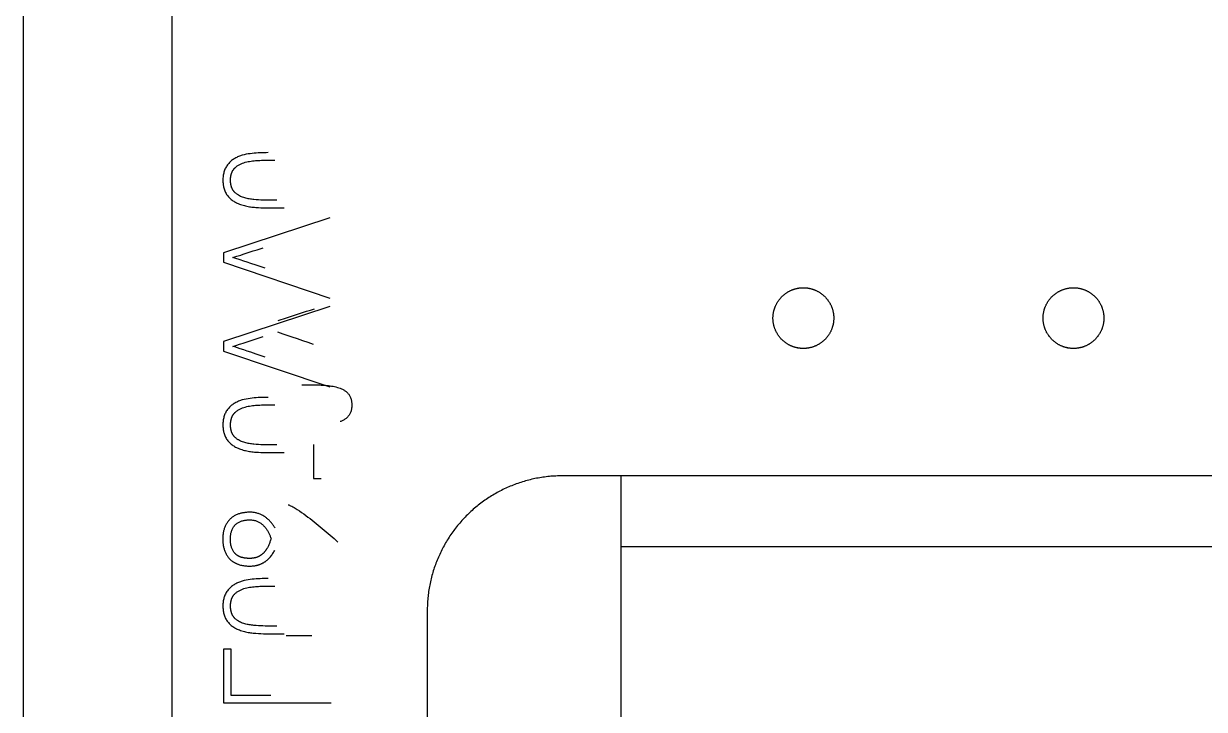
# Model space of a CAD drawing. Header units: inches. Extents: x 9000 to 22395, y 8106 to 17135.
# Drawn here: x 10500.78 to 10539.63, y 8317.3 to 8339.87 of the extents above; entities that cross this region are included whole.
import ezdxf

# ---------------------------------------------------------------- set-up
doc = ezdxf.new("R2010")
doc.units = ezdxf.units.IN
doc.header["$MEASUREMENT"] = 0
doc.layers.add('20000_FRONT_O', color=7, linetype='Continuous')
doc.layers.add('20500_FRONT_O_LABELING', color=7, linetype='Continuous')

msp = doc.modelspace()

# ---------------------------------------------------------------- linework, layer by layer
at = {"layer": '20000_FRONT_O', "linetype": 'Continuous'}
for p, q in [((10500.779, 8294.993), (10500.779, 8517.173)), ((10500.779, 8295.618), (10500.779, 8411.405)), ((10500.779, 8294.993), (10500.779, 8409.993)), ((10505.667, 8298.787), (10505.667, 8372.755)), ((10526.38, 8329.18), (10526.36, 8329.181)), ((10526.399, 8329.179), (10526.378, 8329.18)), ((10526.417, 8329.179), (10526.396, 8329.179)), ((10526.435, 8329.178), (10526.414, 8329.179)), ((10526.453, 8329.179), (10526.432, 8329.178)), ((10526.471, 8329.179), (10526.45, 8329.179)), ((10526.489, 8329.18), (10526.468, 8329.179)), ((10526.507, 8329.181), (10526.487, 8329.18)), ((10526.525, 8329.183), (10526.505, 8329.181)), ((10535.268, 8329.18), (10535.247, 8329.181)), ((10535.286, 8329.179), (10535.265, 8329.18)), ((10535.304, 8329.179), (10535.283, 8329.179)), ((10535.322, 8329.178), (10535.301, 8329.179)), ((10535.34, 8329.179), (10535.319, 8329.178)), ((10535.359, 8329.179), (10535.337, 8329.179)), ((10535.377, 8329.18), (10535.355, 8329.179)), ((10535.395, 8329.181), (10535.374, 8329.18)), ((10535.413, 8329.183), (10535.392, 8329.181)), ((10582.935, 8324.987), (10518.503, 8324.987)), ((10520.431, 8324.987), (10520.431, 8294.992)), ((10585.485, 8322.654), (10520.431, 8322.654)), ((10514.059, 8320.544), (10514.059, 8298.104))]:
    msp.add_line(p, q, dxfattribs=at)
for points in [[(10526.362, 8329.181), (10526.342, 8329.183), (10526.324, 8329.184), (10526.306, 8329.187), (10526.288, 8329.189), (10526.271, 8329.192), (10526.253, 8329.195), (10526.235, 8329.198), (10526.218, 8329.202), (10526.2, 8329.206), (10526.183, 8329.21), (10526.166, 8329.215), (10526.148, 8329.22), (10526.131, 8329.225), (10526.114, 8329.231), (10526.097, 8329.237), (10526.08, 8329.243), (10526.063, 8329.25), (10526.046, 8329.256), (10526.03, 8329.264), (10526.013, 8329.271), (10525.997, 8329.279), (10525.981, 8329.287), (10525.965, 8329.295), (10525.949, 8329.303), (10525.934, 8329.312), (10525.918, 8329.321), (10525.903, 8329.331), (10525.888, 8329.34), (10525.873, 8329.35), (10525.858, 8329.36), (10525.843, 8329.371), (10525.829, 8329.382), (10525.815, 8329.393), (10525.801, 8329.404), (10525.787, 8329.416), (10525.773, 8329.428), (10525.76, 8329.44), (10525.746, 8329.452), (10525.733, 8329.464), (10525.721, 8329.477), (10525.708, 8329.49), (10525.696, 8329.503), (10525.684, 8329.516), (10525.672, 8329.53), (10525.661, 8329.544), (10525.65, 8329.557), (10525.639, 8329.572), (10525.628, 8329.586), (10525.617, 8329.601), (10525.607, 8329.615), (10525.597, 8329.63), (10525.587, 8329.646), (10525.578, 8329.661), (10525.569, 8329.677), (10525.56, 8329.692), (10525.551, 8329.708), (10525.543, 8329.724), (10525.535, 8329.74), (10525.527, 8329.756), (10525.52, 8329.773), (10525.512, 8329.789), (10525.506, 8329.806), (10525.499, 8329.822), (10525.493, 8329.839), (10525.487, 8329.856), (10525.481, 8329.873), (10525.476, 8329.89), (10525.471, 8329.908), (10525.466, 8329.925), (10525.462, 8329.943), (10525.458, 8329.96), (10525.454, 8329.978), (10525.45, 8329.996), (10525.447, 8330.013), (10525.444, 8330.031), (10525.442, 8330.049), (10525.44, 8330.067), (10525.438, 8330.085), (10525.436, 8330.102), (10525.435, 8330.12), (10525.434, 8330.138), (10525.434, 8330.156), (10525.434, 8330.174), (10525.434, 8330.192), (10525.434, 8330.21), (10525.435, 8330.228), (10525.436, 8330.246), (10525.437, 8330.264), (10525.439, 8330.282), (10525.441, 8330.3), (10525.443, 8330.318), (10525.446, 8330.336), (10525.449, 8330.353), (10525.452, 8330.371), (10525.456, 8330.389), (10525.46, 8330.406), (10525.464, 8330.424), (10525.469, 8330.441), (10525.474, 8330.458), (10525.479, 8330.475), (10525.484, 8330.492), (10525.49, 8330.509), (10525.496, 8330.526), (10525.503, 8330.543), (10525.509, 8330.56), (10525.516, 8330.576), (10525.524, 8330.593), (10525.531, 8330.609), (10525.539, 8330.625), (10525.547, 8330.642), (10525.556, 8330.657), (10525.565, 8330.673), (10525.574, 8330.689), (10525.583, 8330.704), (10525.593, 8330.719), (10525.603, 8330.734), (10525.613, 8330.749), (10525.623, 8330.764), (10525.634, 8330.778), (10525.644, 8330.792), (10525.656, 8330.806), (10525.667, 8330.82), (10525.679, 8330.834), (10525.691, 8330.847), (10525.703, 8330.861), (10525.715, 8330.874), (10525.728, 8330.887), (10525.741, 8330.899), (10525.754, 8330.912), (10525.767, 8330.924), (10525.781, 8330.936), (10525.795, 8330.947), (10525.809, 8330.959), (10525.823, 8330.97), (10525.837, 8330.981), (10525.851, 8330.991), (10525.866, 8331.001), (10525.881, 8331.011), (10525.896, 8331.021), (10525.911, 8331.031), (10525.927, 8331.04), (10525.942, 8331.049), (10525.958, 8331.058), (10525.974, 8331.066), (10525.99, 8331.074), (10526.006, 8331.082), (10526.023, 8331.09), (10526.039, 8331.097), (10526.056, 8331.104), (10526.073, 8331.111), (10526.089, 8331.117), (10526.106, 8331.123), (10526.123, 8331.129), (10526.14, 8331.134), (10526.158, 8331.139), (10526.175, 8331.144), (10526.192, 8331.148), (10526.21, 8331.153), (10526.227, 8331.156), (10526.245, 8331.16), (10526.262, 8331.163), (10526.28, 8331.166), (10526.298, 8331.169), (10526.316, 8331.171), (10526.334, 8331.173), (10526.352, 8331.175), (10526.37, 8331.176), (10526.388, 8331.177), (10526.406, 8331.178), (10526.424, 8331.178), (10526.442, 8331.178), (10526.46, 8331.178), (10526.478, 8331.177), (10526.496, 8331.176), (10526.514, 8331.175), (10526.531, 8331.173), (10526.549, 8331.171), (10526.567, 8331.169), (10526.585, 8331.166), (10526.603, 8331.164), (10526.62, 8331.16), (10526.638, 8331.157), (10526.656, 8331.153), (10526.673, 8331.149)], [(10526.673, 8331.149), (10526.691, 8331.144), (10526.708, 8331.139), (10526.726, 8331.134), (10526.743, 8331.129), (10526.76, 8331.123), (10526.777, 8331.117), (10526.794, 8331.111), (10526.81, 8331.104), (10526.827, 8331.097), (10526.843, 8331.09), (10526.859, 8331.083), (10526.876, 8331.075), (10526.892, 8331.067), (10526.907, 8331.058), (10526.923, 8331.05), (10526.939, 8331.041), (10526.954, 8331.032), (10526.97, 8331.022), (10526.985, 8331.012), (10527, 8331.002), (10527.015, 8330.992), (10527.029, 8330.981), (10527.044, 8330.97), (10527.058, 8330.959), (10527.072, 8330.948), (10527.085, 8330.936), (10527.099, 8330.924), (10527.112, 8330.912), (10527.125, 8330.9), (10527.138, 8330.888), (10527.151, 8330.875), (10527.163, 8330.862), (10527.175, 8330.849), (10527.187, 8330.835), (10527.199, 8330.821), (10527.21, 8330.808), (10527.222, 8330.793), (10527.233, 8330.779), (10527.243, 8330.764), (10527.254, 8330.75), (10527.264, 8330.735), (10527.274, 8330.72), (10527.283, 8330.705), (10527.293, 8330.689), (10527.302, 8330.674), (10527.31, 8330.658), (10527.319, 8330.642), (10527.327, 8330.627), (10527.335, 8330.61), (10527.343, 8330.594), (10527.35, 8330.578), (10527.357, 8330.561), (10527.364, 8330.545), (10527.37, 8330.528), (10527.376, 8330.511), (10527.382, 8330.494), (10527.388, 8330.476), (10527.393, 8330.459), (10527.398, 8330.442), (10527.402, 8330.424), (10527.407, 8330.407), (10527.411, 8330.389), (10527.414, 8330.372), (10527.418, 8330.354), (10527.421, 8330.337), (10527.423, 8330.319), (10527.426, 8330.301), (10527.428, 8330.283), (10527.429, 8330.265), (10527.431, 8330.248), (10527.432, 8330.23), (10527.433, 8330.212), (10527.433, 8330.194), (10527.433, 8330.175), (10527.433, 8330.157), (10527.432, 8330.139), (10527.432, 8330.121), (10527.43, 8330.103), (10527.429, 8330.085), (10527.427, 8330.067), (10527.425, 8330.05), (10527.422, 8330.032), (10527.42, 8330.014), (10527.417, 8329.997), (10527.413, 8329.979), (10527.409, 8329.961), (10527.405, 8329.944), (10527.401, 8329.927), (10527.396, 8329.909), (10527.391, 8329.892), (10527.386, 8329.875), (10527.38, 8329.858), (10527.374, 8329.84), (10527.368, 8329.823), (10527.362, 8329.807), (10527.355, 8329.79), (10527.348, 8329.773), (10527.34, 8329.757), (10527.333, 8329.741), (10527.325, 8329.725), (10527.316, 8329.709), (10527.308, 8329.693), (10527.299, 8329.678), (10527.29, 8329.662), (10527.28, 8329.647), (10527.271, 8329.632), (10527.261, 8329.617), (10527.251, 8329.602), (10527.24, 8329.587), (10527.229, 8329.573), (10527.218, 8329.559), (10527.207, 8329.545), (10527.195, 8329.531), (10527.183, 8329.517), (10527.171, 8329.504), (10527.159, 8329.49), (10527.147, 8329.477), (10527.134, 8329.465), (10527.121, 8329.452), (10527.108, 8329.44), (10527.095, 8329.428), (10527.081, 8329.416), (10527.067, 8329.405), (10527.053, 8329.394), (10527.039, 8329.383), (10527.025, 8329.372), (10527.01, 8329.362), (10526.995, 8329.351), (10526.98, 8329.341), (10526.965, 8329.331), (10526.95, 8329.322), (10526.934, 8329.313), (10526.918, 8329.304), (10526.903, 8329.295), (10526.887, 8329.287), (10526.87, 8329.279), (10526.854, 8329.271), (10526.838, 8329.264), (10526.822, 8329.257), (10526.805, 8329.25), (10526.788, 8329.243), (10526.771, 8329.237), (10526.755, 8329.231), (10526.737, 8329.226), (10526.72, 8329.22), (10526.703, 8329.215), (10526.686, 8329.211), (10526.668, 8329.206), (10526.65, 8329.202), (10526.633, 8329.198), (10526.615, 8329.195), (10526.597, 8329.192), (10526.579, 8329.189), (10526.561, 8329.187), (10526.543, 8329.184), (10526.525, 8329.183)], [(10535.249, 8329.181), (10535.229, 8329.183), (10535.211, 8329.184), (10535.193, 8329.187), (10535.176, 8329.189), (10535.158, 8329.192), (10535.14, 8329.195), (10535.123, 8329.198), (10535.105, 8329.202), (10535.088, 8329.206), (10535.07, 8329.21), (10535.053, 8329.215), (10535.035, 8329.22), (10535.018, 8329.225), (10535.001, 8329.231), (10534.984, 8329.237), (10534.967, 8329.243), (10534.95, 8329.25), (10534.933, 8329.256), (10534.917, 8329.264), (10534.9, 8329.271), (10534.884, 8329.279), (10534.868, 8329.287), (10534.852, 8329.295), (10534.837, 8329.303), (10534.821, 8329.312), (10534.806, 8329.321), (10534.79, 8329.331), (10534.775, 8329.34), (10534.76, 8329.35), (10534.745, 8329.36), (10534.731, 8329.371), (10534.716, 8329.382), (10534.702, 8329.393), (10534.688, 8329.404), (10534.674, 8329.416), (10534.66, 8329.428), (10534.647, 8329.44), (10534.634, 8329.452), (10534.621, 8329.464), (10534.608, 8329.477), (10534.596, 8329.49), (10534.583, 8329.503), (10534.571, 8329.516), (10534.56, 8329.53), (10534.548, 8329.544), (10534.537, 8329.557), (10534.526, 8329.572), (10534.515, 8329.586), (10534.505, 8329.601), (10534.494, 8329.615), (10534.484, 8329.63), (10534.474, 8329.646), (10534.465, 8329.661), (10534.456, 8329.677), (10534.447, 8329.692), (10534.438, 8329.708), (10534.43, 8329.724), (10534.422, 8329.74), (10534.414, 8329.756), (10534.407, 8329.773), (10534.4, 8329.789), (10534.393, 8329.806), (10534.386, 8329.822), (10534.38, 8329.839), (10534.374, 8329.856), (10534.369, 8329.873), (10534.363, 8329.89), (10534.358, 8329.908), (10534.353, 8329.925), (10534.349, 8329.943), (10534.345, 8329.96), (10534.341, 8329.978), (10534.338, 8329.996), (10534.335, 8330.013), (10534.332, 8330.031), (10534.329, 8330.049), (10534.327, 8330.067), (10534.325, 8330.085), (10534.324, 8330.102), (10534.323, 8330.12), (10534.322, 8330.138), (10534.321, 8330.156), (10534.321, 8330.174), (10534.321, 8330.192), (10534.321, 8330.21), (10534.322, 8330.228), (10534.323, 8330.246), (10534.325, 8330.264), (10534.326, 8330.282), (10534.328, 8330.3), (10534.331, 8330.318), (10534.333, 8330.336), (10534.336, 8330.353), (10534.34, 8330.371), (10534.343, 8330.389), (10534.347, 8330.406), (10534.351, 8330.424), (10534.356, 8330.441), (10534.361, 8330.458), (10534.366, 8330.475), (10534.371, 8330.492), (10534.377, 8330.509), (10534.383, 8330.526), (10534.39, 8330.543), (10534.396, 8330.56), (10534.403, 8330.576), (10534.411, 8330.593), (10534.418, 8330.609), (10534.426, 8330.625), (10534.435, 8330.642), (10534.443, 8330.657), (10534.452, 8330.673), (10534.461, 8330.689), (10534.47, 8330.704), (10534.48, 8330.719), (10534.49, 8330.734), (10534.5, 8330.749), (10534.51, 8330.764), (10534.521, 8330.778), (10534.532, 8330.792), (10534.543, 8330.806), (10534.554, 8330.82), (10534.566, 8330.834), (10534.578, 8330.847), (10534.59, 8330.861), (10534.602, 8330.874), (10534.615, 8330.887), (10534.628, 8330.899), (10534.641, 8330.912), (10534.655, 8330.924), (10534.668, 8330.936), (10534.682, 8330.947), (10534.696, 8330.959), (10534.71, 8330.97), (10534.724, 8330.981), (10534.739, 8330.991), (10534.753, 8331.001), (10534.768, 8331.011), (10534.783, 8331.021), (10534.798, 8331.031), (10534.814, 8331.04), (10534.829, 8331.049), (10534.845, 8331.058), (10534.861, 8331.066), (10534.877, 8331.074), (10534.893, 8331.082), (10534.91, 8331.09), (10534.926, 8331.097), (10534.943, 8331.104), (10534.96, 8331.111), (10534.977, 8331.117), (10534.994, 8331.123), (10535.011, 8331.129), (10535.028, 8331.134), (10535.045, 8331.139), (10535.062, 8331.144), (10535.079, 8331.148), (10535.097, 8331.153), (10535.114, 8331.156), (10535.132, 8331.16), (10535.15, 8331.163), (10535.167, 8331.166), (10535.185, 8331.169), (10535.203, 8331.171), (10535.221, 8331.173), (10535.239, 8331.175), (10535.257, 8331.176), (10535.275, 8331.177), (10535.293, 8331.178), (10535.311, 8331.178), (10535.329, 8331.178), (10535.347, 8331.178), (10535.365, 8331.177), (10535.383, 8331.176), (10535.401, 8331.175), (10535.419, 8331.173), (10535.436, 8331.171), (10535.454, 8331.169), (10535.472, 8331.166), (10535.49, 8331.164), (10535.508, 8331.16), (10535.525, 8331.157), (10535.543, 8331.153), (10535.561, 8331.149)], [(10535.561, 8331.149), (10535.578, 8331.144), (10535.596, 8331.139), (10535.613, 8331.134), (10535.63, 8331.129), (10535.647, 8331.123), (10535.664, 8331.117), (10535.681, 8331.111), (10535.697, 8331.104), (10535.714, 8331.097), (10535.73, 8331.09), (10535.747, 8331.083), (10535.763, 8331.075), (10535.779, 8331.067), (10535.795, 8331.058), (10535.81, 8331.05), (10535.826, 8331.041), (10535.842, 8331.032), (10535.857, 8331.022), (10535.872, 8331.012), (10535.887, 8331.002), (10535.902, 8330.992), (10535.917, 8330.981), (10535.931, 8330.97), (10535.945, 8330.959), (10535.959, 8330.948), (10535.973, 8330.936), (10535.986, 8330.924), (10535.999, 8330.912), (10536.012, 8330.9), (10536.025, 8330.888), (10536.038, 8330.875), (10536.05, 8330.862), (10536.062, 8330.849), (10536.074, 8330.835), (10536.086, 8330.821), (10536.098, 8330.808), (10536.109, 8330.793), (10536.12, 8330.779), (10536.131, 8330.764), (10536.141, 8330.75), (10536.151, 8330.735), (10536.161, 8330.72), (10536.171, 8330.705), (10536.18, 8330.689), (10536.189, 8330.674), (10536.198, 8330.658), (10536.206, 8330.642), (10536.214, 8330.627), (10536.222, 8330.61), (10536.23, 8330.594), (10536.237, 8330.578), (10536.244, 8330.561), (10536.251, 8330.545), (10536.257, 8330.528), (10536.264, 8330.511), (10536.269, 8330.494), (10536.275, 8330.476), (10536.28, 8330.459), (10536.285, 8330.442), (10536.29, 8330.424), (10536.294, 8330.407), (10536.298, 8330.389), (10536.302, 8330.372), (10536.305, 8330.354), (10536.308, 8330.337), (10536.311, 8330.319), (10536.313, 8330.301), (10536.315, 8330.283), (10536.317, 8330.265), (10536.318, 8330.248), (10536.319, 8330.23), (10536.32, 8330.212), (10536.32, 8330.194), (10536.32, 8330.175), (10536.32, 8330.157), (10536.32, 8330.139), (10536.319, 8330.121), (10536.318, 8330.103), (10536.316, 8330.085), (10536.314, 8330.067), (10536.312, 8330.05), (10536.31, 8330.032), (10536.307, 8330.014), (10536.304, 8329.997), (10536.3, 8329.979), (10536.297, 8329.961), (10536.293, 8329.944), (10536.288, 8329.927), (10536.284, 8329.909), (10536.279, 8329.892), (10536.273, 8329.875), (10536.268, 8329.858), (10536.262, 8329.84), (10536.255, 8329.823), (10536.249, 8329.807), (10536.242, 8329.79), (10536.235, 8329.773), (10536.227, 8329.757), (10536.22, 8329.741), (10536.212, 8329.725), (10536.203, 8329.709), (10536.195, 8329.693), (10536.186, 8329.678), (10536.177, 8329.662), (10536.168, 8329.647), (10536.158, 8329.632), (10536.148, 8329.617), (10536.138, 8329.602), (10536.127, 8329.587), (10536.117, 8329.573), (10536.105, 8329.559), (10536.094, 8329.545), (10536.082, 8329.531), (10536.071, 8329.517), (10536.059, 8329.504), (10536.046, 8329.49), (10536.034, 8329.477), (10536.021, 8329.465), (10536.008, 8329.452), (10535.995, 8329.44), (10535.982, 8329.428), (10535.968, 8329.416), (10535.955, 8329.405), (10535.941, 8329.394), (10535.926, 8329.383), (10535.912, 8329.372), (10535.897, 8329.362), (10535.883, 8329.351), (10535.868, 8329.341), (10535.852, 8329.331), (10535.837, 8329.322), (10535.821, 8329.313), (10535.806, 8329.304), (10535.79, 8329.295), (10535.774, 8329.287), (10535.758, 8329.279), (10535.741, 8329.271), (10535.725, 8329.264), (10535.709, 8329.257), (10535.692, 8329.25), (10535.675, 8329.243), (10535.659, 8329.237), (10535.642, 8329.231), (10535.625, 8329.226), (10535.608, 8329.22), (10535.59, 8329.215), (10535.573, 8329.211), (10535.555, 8329.206), (10535.538, 8329.202), (10535.52, 8329.198), (10535.502, 8329.195), (10535.484, 8329.192), (10535.466, 8329.189), (10535.449, 8329.187), (10535.431, 8329.184), (10535.413, 8329.183)], [(10526.344, 8329.182), (10526.325, 8329.184), (10526.307, 8329.186), (10526.289, 8329.189), (10526.27, 8329.191), (10526.252, 8329.194), (10526.233, 8329.198)], [(10526.635, 8329.198), (10526.616, 8329.195), (10526.598, 8329.191), (10526.579, 8329.189), (10526.56, 8329.186), (10526.542, 8329.184), (10526.523, 8329.182)], [(10535.231, 8329.182), (10535.213, 8329.184), (10535.194, 8329.186), (10535.176, 8329.189), (10535.157, 8329.191), (10535.139, 8329.194), (10535.12, 8329.198)], [(10535.522, 8329.198), (10535.503, 8329.195), (10535.485, 8329.191), (10535.466, 8329.189), (10535.448, 8329.186), (10535.429, 8329.184), (10535.411, 8329.182)], [(10518.503, 8324.987), (10518.449, 8324.987), (10518.395, 8324.986), (10518.342, 8324.984), (10518.288, 8324.982), (10518.235, 8324.979), (10518.182, 8324.976), (10518.129, 8324.972), (10518.076, 8324.967), (10518.023, 8324.961), (10517.97, 8324.955), (10517.918, 8324.949), (10517.865, 8324.941), (10517.813, 8324.933), (10517.76, 8324.925), (10517.708, 8324.916), (10517.656, 8324.906), (10517.604, 8324.895), (10517.552, 8324.884), (10517.5, 8324.873), (10517.449, 8324.86), (10517.397, 8324.847), (10517.346, 8324.834), (10517.294, 8324.82), (10517.243, 8324.805), (10517.192, 8324.789), (10517.141, 8324.773), (10517.09, 8324.757), (10517.039, 8324.739), (10516.989, 8324.721), (10516.938, 8324.703), (10516.888, 8324.684), (10516.839, 8324.664), (10516.789, 8324.644), (10516.74, 8324.623), (10516.692, 8324.601), (10516.643, 8324.579), (10516.595, 8324.557), (10516.547, 8324.534), (10516.5, 8324.51), (10516.452, 8324.486), (10516.406, 8324.461), (10516.359, 8324.436), (10516.313, 8324.41), (10516.267, 8324.384), (10516.221, 8324.357), (10516.176, 8324.329), (10516.131, 8324.301), (10516.086, 8324.273), (10516.042, 8324.244), (10515.998, 8324.214), (10515.954, 8324.183), (10515.91, 8324.153), (10515.867, 8324.121), (10515.824, 8324.089), (10515.782, 8324.057), (10515.739, 8324.023), (10515.698, 8323.99), (10515.656, 8323.956), (10515.615, 8323.921), (10515.575, 8323.886), (10515.535, 8323.851), (10515.495, 8323.815), (10515.456, 8323.779), (10515.418, 8323.742), (10515.38, 8323.705), (10515.342, 8323.668), (10515.305, 8323.63), (10515.269, 8323.591), (10515.233, 8323.552), (10515.197, 8323.513), (10515.162, 8323.474), (10515.127, 8323.434), (10515.093, 8323.393), (10515.059, 8323.352), (10515.026, 8323.311), (10514.993, 8323.269), (10514.961, 8323.227), (10514.929, 8323.184), (10514.897, 8323.141), (10514.867, 8323.098), (10514.836, 8323.054), (10514.806, 8323.01), (10514.777, 8322.965), (10514.748, 8322.92), (10514.719, 8322.874), (10514.691, 8322.829), (10514.664, 8322.782), (10514.638, 8322.736), (10514.612, 8322.69), (10514.586, 8322.643), (10514.561, 8322.596), (10514.537, 8322.548), (10514.513, 8322.501), (10514.49, 8322.453), (10514.468, 8322.405), (10514.446, 8322.357), (10514.424, 8322.308), (10514.404, 8322.259), (10514.383, 8322.211), (10514.364, 8322.161), (10514.345, 8322.112), (10514.327, 8322.062), (10514.309, 8322.012), (10514.291, 8321.962), (10514.275, 8321.912), (10514.259, 8321.861), (10514.243, 8321.81), (10514.228, 8321.759), (10514.214, 8321.707), (10514.2, 8321.656), (10514.187, 8321.604), (10514.175, 8321.552), (10514.163, 8321.499), (10514.152, 8321.447), (10514.141, 8321.394), (10514.131, 8321.342), (10514.122, 8321.289), (10514.113, 8321.236), (10514.105, 8321.183), (10514.098, 8321.13), (10514.091, 8321.077), (10514.085, 8321.024), (10514.08, 8320.971), (10514.075, 8320.918), (10514.071, 8320.865), (10514.067, 8320.811), (10514.064, 8320.758), (10514.062, 8320.704), (10514.06, 8320.651), (10514.059, 8320.597), (10514.059, 8320.544)]]:
    msp.add_lwpolyline(points, dxfattribs=at)
at = {"layer": '20500_FRONT_O_LABELING', "linetype": 'Continuous'}
for p, q in [((10510.856, 8333.479), (10507.351, 8332.33)), ((10507.351, 8332.33), (10507.351, 8332.014)), ((10507.666, 8332.173), (10507.723, 8332.191)), ((10507.725, 8332.153), (10507.666, 8332.173)), ((10507.723, 8332.191), (10507.793, 8332.214)), ((10507.793, 8332.214), (10507.878, 8332.241)), ((10508.001, 8332.28), (10508.134, 8332.322)), ((10508.134, 8332.322), (10508.266, 8332.365)), ((10508.465, 8332.429), (10508.663, 8332.494)), ((10507.351, 8332.014), (10510.856, 8330.836)), ((10507.902, 8332.095), (10507.725, 8332.153)), ((10508.019, 8332.056), (10507.902, 8332.095)), ((10508.137, 8332.016), (10508.019, 8332.056)), ((10508.254, 8331.977), (10508.137, 8332.016)), ((10508.43, 8331.917), (10508.254, 8331.977)), ((10508.724, 8331.817), (10508.43, 8331.917)), ((10510.856, 8330.555), (10507.351, 8329.406)), ((10509.357, 8330.162), (10509.556, 8330.227)), ((10509.556, 8330.227), (10509.622, 8330.249)), ((10509.622, 8330.249), (10509.886, 8330.336)), ((10509.886, 8330.336), (10510.085, 8330.401)), ((10510.085, 8330.401), (10510.217, 8330.444)), ((10510.217, 8330.444), (10510.35, 8330.487)), ((10508.134, 8329.398), (10508.266, 8329.441)), ((10508.465, 8329.506), (10508.663, 8329.571)), ((10509.323, 8329.65), (10509.147, 8329.71)), ((10509.616, 8329.551), (10509.323, 8329.65)), ((10509.792, 8329.491), (10509.616, 8329.551)), ((10509.968, 8329.432), (10509.792, 8329.491)), ((10507.351, 8329.406), (10507.351, 8329.091)), ((10507.351, 8329.091), (10510.856, 8327.913)), ((10507.666, 8329.249), (10507.723, 8329.267)), ((10507.725, 8329.23), (10507.666, 8329.249)), ((10507.723, 8329.267), (10507.793, 8329.29)), ((10507.902, 8329.171), (10507.725, 8329.23)), ((10507.793, 8329.29), (10507.878, 8329.317)), ((10508.019, 8329.132), (10507.902, 8329.171)), ((10508.001, 8329.356), (10508.134, 8329.398)), ((10508.137, 8329.093), (10508.019, 8329.132)), ((10508.254, 8329.053), (10508.137, 8329.093)), ((10508.43, 8328.994), (10508.254, 8329.053)), ((10510.145, 8329.372), (10509.968, 8329.432)), ((10510.321, 8329.313), (10510.145, 8329.372)), ((10508.724, 8328.894), (10508.43, 8328.994)), ((10509.936, 8327.982), (10510.034, 8327.983)), ((10510.319, 8326.019), (10510.319, 8324.896)), ((10510.319, 8324.896), (10510.57, 8324.896)), ((10510.267, 8319.718), (10509.416, 8319.718)), ((10507.356, 8319.288), (10507.356, 8317.518)), ((10507.607, 8319.288), (10507.356, 8319.288)), ((10507.607, 8317.764), (10507.607, 8319.288)), ((10507.356, 8317.518), (10510.9, 8317.518)), ((10508.908, 8317.764), (10507.607, 8317.764))]:
    msp.add_line(p, q, dxfattribs=at)
for points in [[(10508.821, 8335.622), (10508.756, 8335.621), (10508.69, 8335.62), (10508.624, 8335.619), (10508.558, 8335.616), (10508.493, 8335.613), (10508.427, 8335.609), (10508.362, 8335.603), (10508.296, 8335.597), (10508.231, 8335.588), (10508.166, 8335.579), (10508.101, 8335.567), (10508.037, 8335.553), (10507.973, 8335.536), (10507.942, 8335.526), (10507.91, 8335.516), (10507.88, 8335.505), (10507.849, 8335.493), (10507.819, 8335.48), (10507.789, 8335.466), (10507.76, 8335.451), (10507.731, 8335.435), (10507.703, 8335.418), (10507.676, 8335.4), (10507.649, 8335.381), (10507.623, 8335.361), (10507.597, 8335.34), (10507.573, 8335.318), (10507.549, 8335.294), (10507.527, 8335.27), (10507.505, 8335.245), (10507.485, 8335.219), (10507.466, 8335.192), (10507.449, 8335.165), (10507.432, 8335.136), (10507.417, 8335.107), (10507.403, 8335.076), (10507.391, 8335.046), (10507.38, 8335.015), (10507.37, 8334.983), (10507.362, 8334.951), (10507.355, 8334.918), (10507.349, 8334.886), (10507.344, 8334.853), (10507.341, 8334.821), (10507.338, 8334.788), (10507.337, 8334.755), (10507.336, 8334.722), (10507.336, 8334.689), (10507.338, 8334.656), (10507.34, 8334.623), (10507.343, 8334.59), (10507.347, 8334.557), (10507.353, 8334.525), (10507.359, 8334.493), (10507.367, 8334.461), (10507.376, 8334.429), (10507.386, 8334.397), (10507.398, 8334.367), (10507.411, 8334.336), (10507.426, 8334.307), (10507.442, 8334.278), (10507.459, 8334.25), (10507.478, 8334.223), (10507.497, 8334.197), (10507.518, 8334.171), (10507.54, 8334.147), (10507.563, 8334.124), (10507.587, 8334.101), (10507.612, 8334.08), (10507.638, 8334.059), (10507.664, 8334.04), (10507.692, 8334.021), (10507.72, 8334.004), (10507.749, 8333.988), (10507.778, 8333.972), (10507.808, 8333.958), (10507.839, 8333.945)], [(10507.73, 8335.121), (10507.749, 8335.137), (10507.768, 8335.153), (10507.787, 8335.168), (10507.807, 8335.183), (10507.827, 8335.196), (10507.848, 8335.209), (10507.869, 8335.221), (10507.89, 8335.233), (10507.912, 8335.244), (10507.934, 8335.254), (10507.956, 8335.264), (10507.979, 8335.273), (10508.025, 8335.29), (10508.072, 8335.304), (10508.119, 8335.316), (10508.167, 8335.327), (10508.215, 8335.336), (10508.263, 8335.343), (10508.312, 8335.35), (10508.36, 8335.355), (10508.409, 8335.36), (10508.458, 8335.363), (10508.507, 8335.366), (10508.556, 8335.368), (10508.605, 8335.37), (10508.654, 8335.372), (10508.702, 8335.373), (10508.751, 8335.374), (10508.8, 8335.375), (10508.849, 8335.376), (10508.897, 8335.376), (10508.946, 8335.377), (10508.995, 8335.377), (10509.044, 8335.377)], [(10507.73, 8334.312), (10507.722, 8334.32), (10507.715, 8334.328), (10507.707, 8334.336), (10507.7, 8334.345), (10507.693, 8334.353), (10507.686, 8334.362), (10507.68, 8334.371), (10507.674, 8334.38), (10507.668, 8334.39), (10507.662, 8334.399), (10507.656, 8334.409), (10507.651, 8334.419), (10507.646, 8334.429), (10507.641, 8334.439), (10507.636, 8334.449), (10507.632, 8334.459), (10507.628, 8334.47), (10507.624, 8334.48), (10507.62, 8334.491), (10507.617, 8334.501), (10507.614, 8334.512), (10507.611, 8334.523), (10507.608, 8334.533), (10507.605, 8334.544), (10507.603, 8334.555), (10507.601, 8334.566), (10507.599, 8334.577), (10507.597, 8334.588), (10507.595, 8334.599), (10507.594, 8334.61), (10507.592, 8334.622), (10507.591, 8334.633), (10507.59, 8334.644), (10507.589, 8334.655), (10507.589, 8334.666), (10507.588, 8334.677), (10507.588, 8334.688), (10507.588, 8334.699), (10507.587, 8334.71), (10507.587, 8334.721), (10507.588, 8334.732), (10507.588, 8334.743), (10507.588, 8334.754), (10507.589, 8334.766), (10507.589, 8334.777), (10507.59, 8334.788), (10507.591, 8334.799), (10507.592, 8334.81), (10507.594, 8334.821), (10507.595, 8334.832), (10507.597, 8334.843), (10507.599, 8334.854), (10507.601, 8334.865), (10507.603, 8334.876), (10507.605, 8334.887), (10507.608, 8334.898), (10507.611, 8334.909), (10507.614, 8334.919), (10507.617, 8334.93), (10507.621, 8334.941), (10507.624, 8334.951), (10507.628, 8334.962), (10507.632, 8334.972), (10507.637, 8334.982), (10507.641, 8334.992), (10507.646, 8335.003), (10507.651, 8335.013), (10507.656, 8335.022), (10507.662, 8335.032), (10507.668, 8335.042), (10507.674, 8335.051), (10507.68, 8335.061), (10507.687, 8335.07), (10507.693, 8335.079), (10507.7, 8335.087), (10507.708, 8335.096), (10507.715, 8335.104), (10507.723, 8335.113), (10507.73, 8335.121)], [(10509.108, 8334.055), (10508.957, 8334.056), (10508.881, 8334.057), (10508.806, 8334.057), (10508.73, 8334.058), (10508.655, 8334.06), (10508.579, 8334.063), (10508.504, 8334.067), (10508.429, 8334.072), (10508.353, 8334.079), (10508.316, 8334.083), (10508.278, 8334.088), (10508.241, 8334.093), (10508.204, 8334.099), (10508.167, 8334.106), (10508.13, 8334.114), (10508.093, 8334.123), (10508.057, 8334.132), (10508.021, 8334.143), (10507.985, 8334.155), (10507.95, 8334.169), (10507.916, 8334.184), (10507.882, 8334.201), (10507.849, 8334.219), (10507.833, 8334.229), (10507.818, 8334.24), (10507.802, 8334.251), (10507.787, 8334.262), (10507.773, 8334.274), (10507.758, 8334.286), (10507.744, 8334.299), (10507.73, 8334.312)], [(10507.839, 8333.945), (10507.879, 8333.929), (10507.919, 8333.915), (10507.959, 8333.902), (10508, 8333.89), (10508.041, 8333.878), (10508.082, 8333.868), (10508.123, 8333.859), (10508.165, 8333.851), (10508.207, 8333.844), (10508.249, 8333.838), (10508.291, 8333.832), (10508.333, 8333.827), (10508.375, 8333.823), (10508.417, 8333.819), (10508.502, 8333.814), (10508.587, 8333.81), (10508.672, 8333.808), (10508.757, 8333.806), (10508.842, 8333.804), (10508.927, 8333.804), (10509.012, 8333.803), (10509.097, 8333.803), (10509.182, 8333.804), (10509.352, 8333.805)], [(10507.878, 8332.241), (10507.921, 8332.254), (10508.001, 8332.28)], [(10508.266, 8332.365), (10508.333, 8332.386), (10508.465, 8332.429)], [(10509.159, 8330.098), (10509.225, 8330.119), (10509.357, 8330.162)], [(10508.266, 8329.441), (10508.333, 8329.462), (10508.465, 8329.506)], [(10507.878, 8329.317), (10507.921, 8329.33), (10508.001, 8329.356)], [(10510.034, 8327.983), (10510.18, 8327.982), (10510.229, 8327.982), (10510.277, 8327.982), (10510.326, 8327.981), (10510.375, 8327.981), (10510.423, 8327.98), (10510.472, 8327.978), (10510.521, 8327.977), (10510.57, 8327.975), (10510.618, 8327.973), (10510.667, 8327.97), (10510.716, 8327.966), (10510.765, 8327.962), (10510.814, 8327.957), (10510.862, 8327.95), (10510.911, 8327.943), (10510.959, 8327.934), (10511.008, 8327.924), (10511.056, 8327.913), (10511.103, 8327.9), (10511.151, 8327.885), (10511.198, 8327.868), (10511.221, 8327.859), (10511.243, 8327.849), (10511.266, 8327.839), (10511.288, 8327.827), (10511.309, 8327.815), (10511.331, 8327.802), (10511.351, 8327.788), (10511.372, 8327.774), (10511.391, 8327.759), (10511.41, 8327.742), (10511.428, 8327.726), (10511.446, 8327.708), (10511.462, 8327.689), (10511.478, 8327.67), (10511.492, 8327.65), (10511.505, 8327.629), (10511.517, 8327.607), (10511.527, 8327.585), (10511.537, 8327.562), (10511.545, 8327.538), (10511.552, 8327.515), (10511.558, 8327.491), (10511.563, 8327.466), (10511.568, 8327.442), (10511.571, 8327.417), (10511.573, 8327.393), (10511.575, 8327.368), (10511.576, 8327.343), (10511.576, 8327.318), (10511.576, 8327.294), (10511.575, 8327.269), (10511.573, 8327.245), (10511.571, 8327.22), (10511.567, 8327.196), (10511.563, 8327.171), (10511.558, 8327.147), (10511.552, 8327.123), (10511.544, 8327.099), (10511.536, 8327.076), (10511.526, 8327.053), (10511.515, 8327.031), (10511.503, 8327.009), (10511.49, 8326.988), (10511.476, 8326.968), (10511.461, 8326.948), (10511.445, 8326.93), (10511.428, 8326.912), (10511.409, 8326.895), (10511.39, 8326.879), (10511.371, 8326.864), (10511.351, 8326.85), (10511.33, 8326.836), (10511.309, 8326.824), (10511.287, 8326.812), (10511.265, 8326.801), (10511.242, 8326.79), (10511.22, 8326.781), (10511.196, 8326.772)], [(10508.821, 8327.57), (10508.755, 8327.57), (10508.69, 8327.569), (10508.624, 8327.567), (10508.558, 8327.565), (10508.492, 8327.562), (10508.427, 8327.557), (10508.362, 8327.552), (10508.296, 8327.545), (10508.231, 8327.537), (10508.166, 8327.527), (10508.101, 8327.515), (10508.036, 8327.501), (10507.973, 8327.484), (10507.941, 8327.475), (10507.91, 8327.464), (10507.88, 8327.453), (10507.849, 8327.441), (10507.819, 8327.428), (10507.789, 8327.414), (10507.76, 8327.4), (10507.731, 8327.384), (10507.703, 8327.367), (10507.675, 8327.349), (10507.649, 8327.329), (10507.622, 8327.309), (10507.597, 8327.288), (10507.573, 8327.266), (10507.549, 8327.243), (10507.527, 8327.219), (10507.505, 8327.194), (10507.485, 8327.168), (10507.466, 8327.141), (10507.448, 8327.113), (10507.432, 8327.084), (10507.417, 8327.055), (10507.403, 8327.025), (10507.391, 8326.994), (10507.38, 8326.963), (10507.37, 8326.931), (10507.362, 8326.899), (10507.355, 8326.867), (10507.349, 8326.834), (10507.344, 8326.802), (10507.341, 8326.769), (10507.338, 8326.736), (10507.337, 8326.703), (10507.336, 8326.67), (10507.336, 8326.637), (10507.338, 8326.604), (10507.34, 8326.571), (10507.343, 8326.539), (10507.347, 8326.506), (10507.353, 8326.473), (10507.359, 8326.441), (10507.367, 8326.409), (10507.376, 8326.377), (10507.386, 8326.346), (10507.398, 8326.315), (10507.411, 8326.285), (10507.426, 8326.255), (10507.442, 8326.226), (10507.459, 8326.198), (10507.478, 8326.171), (10507.497, 8326.145), (10507.518, 8326.12), (10507.54, 8326.096), (10507.563, 8326.072), (10507.587, 8326.05), (10507.612, 8326.028), (10507.638, 8326.008), (10507.664, 8325.988), (10507.692, 8325.97), (10507.72, 8325.952), (10507.749, 8325.936), (10507.778, 8325.921), (10507.808, 8325.907), (10507.839, 8325.893)], [(10507.73, 8327.069), (10507.749, 8327.086), (10507.768, 8327.102), (10507.787, 8327.117), (10507.807, 8327.131), (10507.827, 8327.145), (10507.848, 8327.158), (10507.869, 8327.17), (10507.89, 8327.181), (10507.912, 8327.192), (10507.934, 8327.203), (10507.956, 8327.212), (10507.979, 8327.221), (10508.025, 8327.238), (10508.072, 8327.252), (10508.119, 8327.265), (10508.167, 8327.275), (10508.215, 8327.284), (10508.263, 8327.292), (10508.312, 8327.298), (10508.36, 8327.304), (10508.409, 8327.308), (10508.458, 8327.312), (10508.507, 8327.315), (10508.556, 8327.317), (10508.605, 8327.319), (10508.654, 8327.32), (10508.702, 8327.321), (10508.751, 8327.322), (10508.8, 8327.323), (10508.849, 8327.324), (10508.897, 8327.325), (10508.946, 8327.325), (10508.995, 8327.325), (10509.044, 8327.326)], [(10507.73, 8326.26), (10507.722, 8326.268), (10507.715, 8326.276), (10507.707, 8326.285), (10507.7, 8326.293), (10507.693, 8326.302), (10507.686, 8326.311), (10507.68, 8326.32), (10507.674, 8326.329), (10507.668, 8326.338), (10507.662, 8326.348), (10507.656, 8326.357), (10507.651, 8326.367), (10507.646, 8326.377), (10507.641, 8326.387), (10507.636, 8326.397), (10507.632, 8326.408), (10507.628, 8326.418), (10507.624, 8326.429), (10507.62, 8326.439), (10507.617, 8326.45), (10507.614, 8326.46), (10507.611, 8326.471), (10507.608, 8326.482), (10507.605, 8326.493), (10507.603, 8326.504), (10507.601, 8326.515), (10507.599, 8326.526), (10507.597, 8326.537), (10507.595, 8326.548), (10507.594, 8326.559), (10507.592, 8326.57), (10507.591, 8326.581), (10507.59, 8326.592), (10507.589, 8326.603), (10507.589, 8326.614), (10507.588, 8326.625), (10507.588, 8326.637), (10507.588, 8326.648), (10507.587, 8326.659), (10507.587, 8326.67), (10507.588, 8326.681), (10507.588, 8326.692), (10507.588, 8326.703), (10507.589, 8326.714), (10507.589, 8326.725), (10507.59, 8326.736), (10507.591, 8326.747), (10507.592, 8326.758), (10507.594, 8326.769), (10507.595, 8326.78), (10507.597, 8326.791), (10507.599, 8326.802), (10507.601, 8326.813), (10507.603, 8326.824), (10507.605, 8326.835), (10507.608, 8326.846), (10507.611, 8326.857), (10507.614, 8326.868), (10507.617, 8326.879), (10507.621, 8326.889), (10507.624, 8326.9), (10507.628, 8326.91), (10507.632, 8326.92), (10507.637, 8326.931), (10507.641, 8326.941), (10507.646, 8326.951), (10507.651, 8326.961), (10507.656, 8326.971), (10507.662, 8326.981), (10507.668, 8326.99), (10507.674, 8327), (10507.68, 8327.009), (10507.687, 8327.018), (10507.693, 8327.027), (10507.7, 8327.036), (10507.708, 8327.044), (10507.715, 8327.053), (10507.723, 8327.061), (10507.73, 8327.069)], [(10509.108, 8326.004), (10508.957, 8326.005), (10508.881, 8326.005), (10508.806, 8326.006), (10508.73, 8326.007), (10508.655, 8326.009), (10508.579, 8326.011), (10508.504, 8326.015), (10508.429, 8326.021), (10508.353, 8326.028), (10508.316, 8326.032), (10508.278, 8326.036), (10508.241, 8326.042), (10508.204, 8326.048), (10508.167, 8326.055), (10508.13, 8326.062), (10508.093, 8326.071), (10508.057, 8326.081), (10508.021, 8326.092), (10507.985, 8326.104), (10507.95, 8326.117), (10507.916, 8326.132), (10507.882, 8326.149), (10507.849, 8326.168), (10507.833, 8326.178), (10507.818, 8326.188), (10507.802, 8326.199), (10507.787, 8326.21), (10507.773, 8326.222), (10507.758, 8326.234), (10507.744, 8326.247), (10507.73, 8326.26)], [(10507.839, 8325.893), (10507.879, 8325.878), (10507.919, 8325.863), (10507.959, 8325.85), (10508, 8325.838), (10508.041, 8325.827), (10508.082, 8325.817), (10508.123, 8325.808), (10508.165, 8325.8), (10508.207, 8325.793), (10508.249, 8325.786), (10508.291, 8325.781), (10508.333, 8325.776), (10508.375, 8325.771), (10508.417, 8325.768), (10508.502, 8325.762), (10508.587, 8325.759), (10508.672, 8325.756), (10508.757, 8325.754), (10508.842, 8325.753), (10508.927, 8325.752), (10509.012, 8325.752), (10509.097, 8325.752), (10509.182, 8325.752), (10509.353, 8325.753)], [(10509.481, 8324.037), (10509.501, 8324.029), (10509.522, 8324.022), (10509.542, 8324.013), (10509.561, 8324.005), (10509.6, 8323.986), (10509.638, 8323.966), (10509.675, 8323.946), (10509.712, 8323.924), (10509.748, 8323.902), (10509.784, 8323.879), (10509.856, 8323.832), (10509.927, 8323.784), (10509.997, 8323.735), (10510.066, 8323.685), (10510.135, 8323.633), (10510.203, 8323.581), (10510.27, 8323.528), (10510.337, 8323.475), (10510.403, 8323.42), (10510.469, 8323.366), (10510.534, 8323.31), (10510.6, 8323.255), (10510.665, 8323.2), (10510.73, 8323.144), (10510.796, 8323.089), (10510.861, 8323.033), (10510.926, 8322.978), (10510.991, 8322.922), (10511.056, 8322.866), (10511.121, 8322.81)], [(10509.052, 8323.262), (10509.039, 8323.286), (10509.026, 8323.309), (10509.012, 8323.331), (10508.997, 8323.354), (10508.983, 8323.375), (10508.967, 8323.397), (10508.951, 8323.418), (10508.935, 8323.439), (10508.918, 8323.459), (10508.901, 8323.479), (10508.883, 8323.498), (10508.865, 8323.517), (10508.846, 8323.536), (10508.826, 8323.554), (10508.806, 8323.572), (10508.786, 8323.589), (10508.765, 8323.605), (10508.743, 8323.622), (10508.722, 8323.637), (10508.699, 8323.652), (10508.677, 8323.666), (10508.654, 8323.679), (10508.63, 8323.692), (10508.606, 8323.704), (10508.582, 8323.716), (10508.558, 8323.726), (10508.533, 8323.736), (10508.508, 8323.745), (10508.483, 8323.754), (10508.457, 8323.761), (10508.431, 8323.767), (10508.405, 8323.773), (10508.379, 8323.778), (10508.353, 8323.781), (10508.327, 8323.784), (10508.3, 8323.787), (10508.273, 8323.788), (10508.247, 8323.789), (10508.22, 8323.789), (10508.193, 8323.789), (10508.167, 8323.788), (10508.14, 8323.787), (10508.113, 8323.785), (10508.087, 8323.782), (10508.06, 8323.779), (10508.034, 8323.776), (10508.008, 8323.772), (10507.981, 8323.767), (10507.955, 8323.762), (10507.929, 8323.756), (10507.903, 8323.749), (10507.877, 8323.742), (10507.852, 8323.733), (10507.827, 8323.725), (10507.802, 8323.715), (10507.777, 8323.704), (10507.753, 8323.693), (10507.729, 8323.681), (10507.706, 8323.668), (10507.683, 8323.654), (10507.661, 8323.639), (10507.639, 8323.623), (10507.618, 8323.606), (10507.598, 8323.589), (10507.578, 8323.57), (10507.559, 8323.551), (10507.541, 8323.531), (10507.523, 8323.511), (10507.506, 8323.49), (10507.49, 8323.468), (10507.475, 8323.446), (10507.46, 8323.423), (10507.447, 8323.4), (10507.434, 8323.376), (10507.422, 8323.351), (10507.411, 8323.327), (10507.4, 8323.302), (10507.391, 8323.277), (10507.382, 8323.251), (10507.374, 8323.225), (10507.367, 8323.199), (10507.36, 8323.173), (10507.355, 8323.147), (10507.349, 8323.121), (10507.345, 8323.094), (10507.341, 8323.067), (10507.338, 8323.041), (10507.336, 8323.014), (10507.334, 8322.987), (10507.332, 8322.961), (10507.331, 8322.934), (10507.331, 8322.907), (10507.331, 8322.88), (10507.332, 8322.853), (10507.333, 8322.826), (10507.335, 8322.799), (10507.337, 8322.773), (10507.34, 8322.746), (10507.344, 8322.719), (10507.348, 8322.693), (10507.353, 8322.667), (10507.359, 8322.64), (10507.365, 8322.614), (10507.372, 8322.588), (10507.38, 8322.563), (10507.388, 8322.537), (10507.398, 8322.512), (10507.408, 8322.487), (10507.419, 8322.463), (10507.431, 8322.439), (10507.443, 8322.415), (10507.457, 8322.391), (10507.471, 8322.369), (10507.486, 8322.346), (10507.501, 8322.324), (10507.518, 8322.303), (10507.535, 8322.282), (10507.553, 8322.261)], [(10507.73, 8322.438), (10507.714, 8322.457), (10507.699, 8322.477), (10507.685, 8322.498), (10507.672, 8322.519), (10507.66, 8322.541), (10507.649, 8322.563), (10507.639, 8322.585), (10507.63, 8322.608), (10507.622, 8322.632), (10507.614, 8322.655), (10507.608, 8322.679), (10507.602, 8322.703), (10507.597, 8322.728), (10507.593, 8322.752), (10507.59, 8322.777), (10507.587, 8322.801), (10507.585, 8322.826), (10507.583, 8322.851), (10507.582, 8322.876), (10507.582, 8322.9), (10507.582, 8322.925), (10507.583, 8322.95), (10507.585, 8322.975), (10507.587, 8323), (10507.589, 8323.024), (10507.593, 8323.049), (10507.597, 8323.073), (10507.602, 8323.098), (10507.607, 8323.122), (10507.614, 8323.146), (10507.621, 8323.17), (10507.63, 8323.194), (10507.639, 8323.217), (10507.649, 8323.24), (10507.66, 8323.262), (10507.672, 8323.284), (10507.685, 8323.305), (10507.699, 8323.325), (10507.706, 8323.335), (10507.714, 8323.345), (10507.722, 8323.355), (10507.73, 8323.364), (10507.739, 8323.373), (10507.747, 8323.382), (10507.766, 8323.398), (10507.785, 8323.414), (10507.805, 8323.429), (10507.825, 8323.443), (10507.847, 8323.456), (10507.869, 8323.467), (10507.891, 8323.478), (10507.914, 8323.488), (10507.938, 8323.496), (10507.961, 8323.504), (10507.985, 8323.51), (10508.01, 8323.516), (10508.034, 8323.521), (10508.058, 8323.526), (10508.083, 8323.53), (10508.108, 8323.533), (10508.132, 8323.535), (10508.157, 8323.537), (10508.182, 8323.538), (10508.207, 8323.539), (10508.232, 8323.539), (10508.257, 8323.538), (10508.281, 8323.537), (10508.306, 8323.534), (10508.33, 8323.531), (10508.355, 8323.526), (10508.379, 8323.521), (10508.403, 8323.514), (10508.427, 8323.507), (10508.45, 8323.498), (10508.473, 8323.489), (10508.496, 8323.478), (10508.518, 8323.467), (10508.539, 8323.455), (10508.561, 8323.441), (10508.581, 8323.427), (10508.601, 8323.413), (10508.621, 8323.398), (10508.64, 8323.382), (10508.658, 8323.365), (10508.676, 8323.348), (10508.693, 8323.33), (10508.71, 8323.312), (10508.726, 8323.293), (10508.741, 8323.274), (10508.757, 8323.254), (10508.771, 8323.234), (10508.785, 8323.213), (10508.799, 8323.192), (10508.812, 8323.171), (10508.824, 8323.149), (10508.836, 8323.127), (10508.847, 8323.105), (10508.858, 8323.082), (10508.868, 8323.059), (10508.878, 8323.036), (10508.887, 8323.013), (10508.896, 8322.989), (10508.904, 8322.965), (10508.911, 8322.941), (10508.919, 8322.917)], [(10508.919, 8322.917), (10508.911, 8322.891), (10508.903, 8322.866), (10508.894, 8322.84), (10508.885, 8322.814), (10508.876, 8322.789), (10508.866, 8322.764), (10508.856, 8322.739), (10508.845, 8322.714), (10508.834, 8322.69), (10508.823, 8322.665), (10508.81, 8322.642), (10508.798, 8322.618), (10508.784, 8322.595), (10508.777, 8322.584), (10508.77, 8322.572), (10508.763, 8322.561), (10508.755, 8322.55), (10508.748, 8322.539), (10508.74, 8322.528), (10508.732, 8322.518), (10508.724, 8322.507), (10508.716, 8322.497), (10508.707, 8322.486), (10508.698, 8322.476), (10508.689, 8322.466), (10508.68, 8322.456), (10508.671, 8322.447), (10508.661, 8322.437), (10508.652, 8322.428), (10508.642, 8322.419), (10508.631, 8322.41), (10508.621, 8322.402), (10508.61, 8322.393), (10508.6, 8322.385), (10508.589, 8322.378), (10508.578, 8322.37), (10508.566, 8322.363), (10508.555, 8322.356), (10508.543, 8322.349), (10508.531, 8322.343), (10508.52, 8322.336), (10508.507, 8322.331), (10508.495, 8322.325), (10508.483, 8322.32), (10508.47, 8322.315), (10508.458, 8322.31), (10508.445, 8322.306), (10508.432, 8322.301), (10508.42, 8322.298), (10508.407, 8322.294), (10508.394, 8322.291), (10508.38, 8322.288), (10508.367, 8322.285), (10508.354, 8322.282), (10508.341, 8322.28), (10508.327, 8322.278), (10508.314, 8322.276), (10508.301, 8322.275), (10508.287, 8322.274), (10508.274, 8322.272), (10508.26, 8322.272), (10508.247, 8322.271), (10508.233, 8322.271)], [(10507.553, 8322.261), (10507.564, 8322.249), (10507.576, 8322.238), (10507.588, 8322.226), (10507.6, 8322.215), (10507.612, 8322.205), (10507.625, 8322.194), (10507.638, 8322.184), (10507.651, 8322.174), (10507.664, 8322.165), (10507.678, 8322.156), (10507.692, 8322.147), (10507.706, 8322.139), (10507.72, 8322.131), (10507.734, 8322.123), (10507.749, 8322.116), (10507.764, 8322.109), (10507.778, 8322.102), (10507.793, 8322.095), (10507.809, 8322.089), (10507.824, 8322.083), (10507.839, 8322.077), (10507.855, 8322.072), (10507.886, 8322.062), (10507.918, 8322.054), (10507.95, 8322.046), (10507.982, 8322.04), (10508.014, 8322.034), (10508.046, 8322.029), (10508.079, 8322.025), (10508.111, 8322.022), (10508.144, 8322.02), (10508.176, 8322.018), (10508.209, 8322.018), (10508.242, 8322.018), (10508.274, 8322.02), (10508.307, 8322.022), (10508.34, 8322.025), (10508.372, 8322.029), (10508.388, 8322.031), (10508.405, 8322.034), (10508.421, 8322.037), (10508.437, 8322.041), (10508.453, 8322.044), (10508.469, 8322.048), (10508.485, 8322.053), (10508.5, 8322.057), (10508.516, 8322.062), (10508.532, 8322.067), (10508.547, 8322.073), (10508.563, 8322.079), (10508.578, 8322.085), (10508.593, 8322.091), (10508.608, 8322.098), (10508.623, 8322.105), (10508.638, 8322.112), (10508.652, 8322.12), (10508.667, 8322.128), (10508.681, 8322.136), (10508.695, 8322.144), (10508.709, 8322.153), (10508.722, 8322.162), (10508.736, 8322.171), (10508.749, 8322.181), (10508.762, 8322.191), (10508.775, 8322.201), (10508.788, 8322.211), (10508.8, 8322.222), (10508.812, 8322.233), (10508.836, 8322.255), (10508.859, 8322.278), (10508.881, 8322.302), (10508.903, 8322.327), (10508.923, 8322.353), (10508.943, 8322.379), (10508.962, 8322.406), (10508.98, 8322.433), (10508.998, 8322.461), (10509.015, 8322.49), (10509.031, 8322.518), (10509.047, 8322.547)], [(10508.233, 8322.271), (10508.208, 8322.271), (10508.196, 8322.271), (10508.183, 8322.271), (10508.171, 8322.272), (10508.158, 8322.273), (10508.146, 8322.273), (10508.134, 8322.274), (10508.121, 8322.275), (10508.109, 8322.276), (10508.097, 8322.278), (10508.084, 8322.279), (10508.072, 8322.281), (10508.06, 8322.282), (10508.047, 8322.284), (10508.035, 8322.286), (10508.023, 8322.288), (10508.011, 8322.291), (10507.999, 8322.294), (10507.987, 8322.296), (10507.975, 8322.299), (10507.963, 8322.302), (10507.951, 8322.306), (10507.939, 8322.309), (10507.928, 8322.313), (10507.916, 8322.317), (10507.904, 8322.322), (10507.893, 8322.326), (10507.881, 8322.331), (10507.87, 8322.336), (10507.859, 8322.342), (10507.848, 8322.347), (10507.837, 8322.353), (10507.826, 8322.36), (10507.816, 8322.366), (10507.805, 8322.373), (10507.795, 8322.38), (10507.785, 8322.387), (10507.775, 8322.395), (10507.766, 8322.403), (10507.757, 8322.411), (10507.748, 8322.42), (10507.743, 8322.424), (10507.739, 8322.429), (10507.735, 8322.434), (10507.73, 8322.438)], [(10508.821, 8321.608), (10508.755, 8321.608), (10508.69, 8321.607), (10508.624, 8321.605), (10508.558, 8321.603), (10508.492, 8321.6), (10508.427, 8321.595), (10508.362, 8321.59), (10508.296, 8321.583), (10508.231, 8321.575), (10508.166, 8321.565), (10508.101, 8321.553), (10508.036, 8321.539), (10507.973, 8321.522), (10507.941, 8321.512), (10507.91, 8321.502), (10507.879, 8321.491), (10507.849, 8321.479), (10507.819, 8321.466), (10507.789, 8321.452), (10507.76, 8321.437), (10507.731, 8321.421), (10507.703, 8321.404), (10507.675, 8321.386), (10507.648, 8321.367), (10507.622, 8321.347), (10507.597, 8321.326), (10507.573, 8321.304), (10507.549, 8321.281), (10507.527, 8321.257), (10507.505, 8321.232), (10507.485, 8321.206), (10507.466, 8321.179), (10507.448, 8321.151), (10507.432, 8321.122), (10507.417, 8321.093), (10507.403, 8321.063), (10507.391, 8321.032), (10507.38, 8321.001), (10507.37, 8320.969), (10507.362, 8320.937), (10507.355, 8320.905), (10507.349, 8320.872), (10507.344, 8320.84), (10507.341, 8320.807), (10507.338, 8320.774), (10507.337, 8320.741), (10507.336, 8320.708), (10507.336, 8320.675), (10507.338, 8320.642), (10507.34, 8320.609), (10507.343, 8320.576), (10507.347, 8320.544), (10507.353, 8320.511), (10507.359, 8320.479), (10507.367, 8320.447), (10507.376, 8320.415), (10507.386, 8320.384), (10507.398, 8320.353), (10507.411, 8320.322), (10507.426, 8320.293), (10507.442, 8320.264), (10507.459, 8320.236), (10507.478, 8320.209), (10507.497, 8320.183), (10507.518, 8320.158), (10507.54, 8320.133), (10507.563, 8320.11), (10507.587, 8320.088), (10507.612, 8320.066), (10507.638, 8320.046), (10507.664, 8320.026), (10507.692, 8320.008), (10507.72, 8319.99), (10507.749, 8319.974), (10507.778, 8319.959), (10507.808, 8319.944), (10507.839, 8319.931)], [(10507.73, 8321.107), (10507.749, 8321.124), (10507.768, 8321.14), (10507.787, 8321.155), (10507.807, 8321.169), (10507.827, 8321.183), (10507.848, 8321.196), (10507.869, 8321.208), (10507.89, 8321.219), (10507.912, 8321.23), (10507.934, 8321.241), (10507.956, 8321.25), (10507.979, 8321.259), (10508.025, 8321.276), (10508.072, 8321.29), (10508.119, 8321.303), (10508.167, 8321.313), (10508.215, 8321.322), (10508.263, 8321.33), (10508.312, 8321.336), (10508.36, 8321.341), (10508.409, 8321.346), (10508.458, 8321.349), (10508.507, 8321.352), (10508.556, 8321.355), (10508.605, 8321.357), (10508.654, 8321.358), (10508.702, 8321.359), (10508.751, 8321.36), (10508.8, 8321.361), (10508.849, 8321.362), (10508.898, 8321.363), (10508.946, 8321.363), (10508.995, 8321.363), (10509.044, 8321.363)], [(10507.73, 8320.298), (10507.722, 8320.306), (10507.715, 8320.314), (10507.707, 8320.323), (10507.7, 8320.331), (10507.693, 8320.34), (10507.686, 8320.348), (10507.68, 8320.357), (10507.674, 8320.367), (10507.668, 8320.376), (10507.662, 8320.385), (10507.656, 8320.395), (10507.651, 8320.405), (10507.646, 8320.415), (10507.641, 8320.425), (10507.636, 8320.435), (10507.632, 8320.446), (10507.628, 8320.456), (10507.624, 8320.466), (10507.62, 8320.477), (10507.617, 8320.488), (10507.614, 8320.498), (10507.611, 8320.509), (10507.608, 8320.52), (10507.605, 8320.531), (10507.603, 8320.542), (10507.601, 8320.553), (10507.599, 8320.564), (10507.597, 8320.575), (10507.595, 8320.586), (10507.594, 8320.597), (10507.592, 8320.608), (10507.591, 8320.619), (10507.59, 8320.63), (10507.589, 8320.641), (10507.589, 8320.652), (10507.588, 8320.663), (10507.588, 8320.674), (10507.588, 8320.685), (10507.587, 8320.697), (10507.587, 8320.708), (10507.588, 8320.719), (10507.588, 8320.73), (10507.588, 8320.741), (10507.589, 8320.752), (10507.589, 8320.763), (10507.59, 8320.774), (10507.591, 8320.785), (10507.592, 8320.796), (10507.594, 8320.807), (10507.595, 8320.818), (10507.597, 8320.829), (10507.599, 8320.84), (10507.601, 8320.851), (10507.603, 8320.862), (10507.605, 8320.873), (10507.608, 8320.884), (10507.611, 8320.895), (10507.614, 8320.906), (10507.617, 8320.916), (10507.621, 8320.927), (10507.624, 8320.938), (10507.628, 8320.948), (10507.632, 8320.958), (10507.637, 8320.969), (10507.641, 8320.979), (10507.646, 8320.989), (10507.651, 8320.999), (10507.656, 8321.009), (10507.662, 8321.019), (10507.668, 8321.028), (10507.674, 8321.038), (10507.68, 8321.047), (10507.687, 8321.056), (10507.693, 8321.065), (10507.7, 8321.074), (10507.708, 8321.082), (10507.715, 8321.091), (10507.723, 8321.099), (10507.73, 8321.107)], [(10509.108, 8320.042), (10508.957, 8320.042), (10508.881, 8320.043), (10508.806, 8320.044), (10508.73, 8320.045), (10508.655, 8320.047), (10508.579, 8320.049), (10508.504, 8320.053), (10508.429, 8320.059), (10508.353, 8320.065), (10508.316, 8320.07), (10508.278, 8320.074), (10508.241, 8320.08), (10508.204, 8320.086), (10508.167, 8320.092), (10508.13, 8320.1), (10508.093, 8320.109), (10508.057, 8320.119), (10508.021, 8320.129), (10507.985, 8320.142), (10507.95, 8320.155), (10507.916, 8320.17), (10507.882, 8320.187), (10507.849, 8320.206), (10507.833, 8320.216), (10507.818, 8320.226), (10507.802, 8320.237), (10507.787, 8320.248), (10507.773, 8320.26), (10507.758, 8320.272), (10507.744, 8320.285), (10507.73, 8320.298)], [(10507.839, 8319.931), (10507.879, 8319.916), (10507.919, 8319.901), (10507.959, 8319.888), (10508, 8319.876), (10508.041, 8319.865), (10508.082, 8319.855), (10508.123, 8319.846), (10508.165, 8319.838), (10508.207, 8319.831), (10508.249, 8319.824), (10508.291, 8319.818), (10508.333, 8319.814), (10508.375, 8319.809), (10508.417, 8319.806), (10508.502, 8319.8), (10508.587, 8319.797), (10508.672, 8319.794), (10508.757, 8319.792), (10508.842, 8319.791), (10508.927, 8319.79), (10509.012, 8319.79), (10509.097, 8319.79), (10509.182, 8319.79), (10509.353, 8319.791)]]:
    msp.add_lwpolyline(points, dxfattribs=at)

doc.saveas('drawing.dxf')
